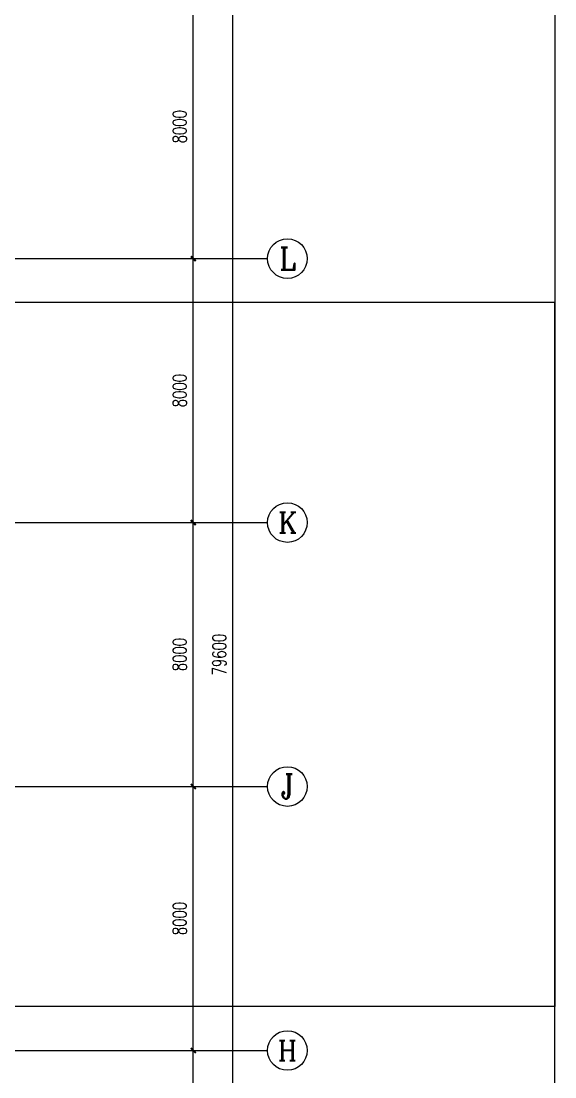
# Model space of a CAD drawing. Extents: x 0 to 2838408, y -923048 to 203859.
# Drawn here: x 2452450 to 2468623, y -661341 to -629341 of the extents above; entities that cross this region are included whole.
import ezdxf
from ezdxf.enums import TextEntityAlignment as Align

# ---------------------------------------------------------------- set-up
doc = ezdxf.new("R2010")
doc.units = 0
doc.header["$LTSCALE"] = 1000
for name, color, linetype in [('AXIS', 3, 'Continuous'), ('AXIS_TEXT', 7, 'Continuous'), ('DOTE', 8, 'Continuous'), ('XREF', 8, 'Continuous')]:
    doc.layers.add(name, color=color, linetype=linetype)
doc.styles.add('_TCH_AXIS', font='COMPLEX', dxfattribs={"bigfont": 'GBCBIG'})
doc.styles.add('A_DIM_T3', font='SIMPLEX', dxfattribs={"width": 0.7, "bigfont": 'HZ'})
doc.styles.add('COMPLEX', font='COMPLEX')
doc.dimstyles.new('_TCH_ARCH&&150', dxfattribs={"dimtxt": 420, "dimasz": 150, "dimexe": 375, "dimexo": 450, "dimgap": 202.5, "dimtad": 1, "dimdec": 0, "dimzin": 0, "dimdsep": 46, "dimtxsty": 'A_DIM_T3', "dimblk": 'ARCHTICK', "dimcen": 0.09, "dimclrt": 7, "dimazin": 2, "dimtfac": 1, "dimtdec": 0, "dimtix": 1, "dimtmove": 2, "dimatfit": 3, "dimfxl": 150, "dimtolj": 1, "dimtzin": 0, "dimarcsym": 0})

# ---------------------------------------------------------------- blocks, each defined once
blk = doc.blocks.new('_ArchTick')
at = {"color": 0, "linetype": 'ByBlock', "const_width": 0.4}
blk.add_lwpolyline([(-0.5, -0.5), (0.5, 0.5)], dxfattribs=at)
blk = doc.blocks.new('*D588')
at = {"layer": 'AXIS', "color": 0, "lineweight": -2, "transparency": 16777216}
for p, q in [((2454367, -608741), (2459242, -608741)), ((2458867, -688341), (2458867, -608741)), ((2454367, -688341), (2459242, -688341))]:
    blk.add_line(p, q, dxfattribs=at)
at = {"layer": 'Defpoints', "color": 0, "transparency": 16777216}
for p in [(2453917, -608741), (2458867, -608741), (2453917, -688341)]:
    blk.add_point(p, dxfattribs=at)
at = {"layer": 'AXIS', "color": 0, "lineweight": -2, "transparency": 16777216, "xscale": 150, "yscale": 150, "zscale": 150}
for p, rotation in [((2458867, -608741), 90), ((2458867, -688341), 270)]:
    blk.add_blockref('_ArchTick', p, dxfattribs=dict(at, rotation=rotation))
at = {"layer": 'AXIS', "color": 7, "transparency": 16777216, "insert": (2458454, -648541), "char_height": 420, "attachment_point": 5, "rotation": 90, "style": 'A_DIM_T3'}
blk.add_mtext('\\A1;79600', dxfattribs=at)
blk = doc.blocks.new('*D594')
at = {"layer": 'AXIS', "color": 0, "lineweight": -2, "transparency": 16777216}
for p, q in [((2454367, -660541), (2458042, -660541)), ((2457667, -668541), (2457667, -660541)), ((2454367, -668541), (2458042, -668541))]:
    blk.add_line(p, q, dxfattribs=at)
at = {"layer": 'Defpoints', "color": 0, "transparency": 16777216}
for p in [(2453917, -660541), (2457667, -660541), (2453917, -668541)]:
    blk.add_point(p, dxfattribs=at)
at = {"layer": 'AXIS', "color": 0, "lineweight": -2, "transparency": 16777216, "xscale": 150, "yscale": 150, "zscale": 150}
for p, rotation in [((2457667, -660541), 90), ((2457667, -668541), 270)]:
    blk.add_blockref('_ArchTick', p, dxfattribs=dict(at, rotation=rotation))
at = {"layer": 'AXIS', "color": 7, "transparency": 16777216, "insert": (2457254, -664541), "char_height": 420, "attachment_point": 5, "rotation": 90, "style": 'A_DIM_T3'}
blk.add_mtext('\\A1;8000', dxfattribs=at)
blk = doc.blocks.new('*D595')
at = {"layer": 'AXIS', "color": 0, "lineweight": -2, "transparency": 16777216}
for p, q in [((2454367, -652541), (2458042, -652541)), ((2457667, -660541), (2457667, -652541)), ((2454367, -660541), (2458042, -660541))]:
    blk.add_line(p, q, dxfattribs=at)
at = {"layer": 'Defpoints', "color": 0, "transparency": 16777216}
for p in [(2453917, -652541), (2457667, -652541), (2453917, -660541)]:
    blk.add_point(p, dxfattribs=at)
at = {"layer": 'AXIS', "color": 0, "lineweight": -2, "transparency": 16777216, "xscale": 150, "yscale": 150, "zscale": 150}
for p, rotation in [((2457667, -652541), 90), ((2457667, -660541), 270)]:
    blk.add_blockref('_ArchTick', p, dxfattribs=dict(at, rotation=rotation))
at = {"layer": 'AXIS', "color": 7, "transparency": 16777216, "insert": (2457254, -656541), "char_height": 420, "attachment_point": 5, "rotation": 90, "style": 'A_DIM_T3'}
blk.add_mtext('\\A1;8000', dxfattribs=at)
blk = doc.blocks.new('*D596')
at = {"layer": 'AXIS', "color": 0, "lineweight": -2, "transparency": 16777216}
for p, q in [((2454367, -644541), (2458042, -644541)), ((2457667, -652541), (2457667, -644541)), ((2454367, -652541), (2458042, -652541))]:
    blk.add_line(p, q, dxfattribs=at)
at = {"layer": 'Defpoints', "color": 0, "transparency": 16777216}
for p in [(2453917, -644541), (2457667, -644541), (2453917, -652541)]:
    blk.add_point(p, dxfattribs=at)
at = {"layer": 'AXIS', "color": 0, "lineweight": -2, "transparency": 16777216, "xscale": 150, "yscale": 150, "zscale": 150}
for p, rotation in [((2457667, -644541), 90), ((2457667, -652541), 270)]:
    blk.add_blockref('_ArchTick', p, dxfattribs=dict(at, rotation=rotation))
at = {"layer": 'AXIS', "color": 7, "transparency": 16777216, "insert": (2457254, -648541), "char_height": 420, "attachment_point": 5, "rotation": 90, "style": 'A_DIM_T3'}
blk.add_mtext('\\A1;8000', dxfattribs=at)
blk = doc.blocks.new('*D597')
at = {"layer": 'AXIS', "color": 0, "lineweight": -2, "transparency": 16777216}
for p, q in [((2454367, -636541), (2458042, -636541)), ((2457667, -644541), (2457667, -636541)), ((2454367, -644541), (2458042, -644541))]:
    blk.add_line(p, q, dxfattribs=at)
at = {"layer": 'Defpoints', "color": 0, "transparency": 16777216}
for p in [(2453917, -636541), (2457667, -636541), (2453917, -644541)]:
    blk.add_point(p, dxfattribs=at)
at = {"layer": 'AXIS', "color": 0, "lineweight": -2, "transparency": 16777216, "xscale": 150, "yscale": 150, "zscale": 150}
for p, rotation in [((2457667, -636541), 90), ((2457667, -644541), 270)]:
    blk.add_blockref('_ArchTick', p, dxfattribs=dict(at, rotation=rotation))
at = {"layer": 'AXIS', "color": 7, "transparency": 16777216, "insert": (2457254, -640541), "char_height": 420, "attachment_point": 5, "rotation": 90, "style": 'A_DIM_T3'}
blk.add_mtext('\\A1;8000', dxfattribs=at)
blk = doc.blocks.new('*D598')
at = {"layer": 'AXIS', "color": 0, "lineweight": -2, "transparency": 16777216}
for p, q in [((2454367, -628541), (2458042, -628541)), ((2457667, -636541), (2457667, -628541)), ((2454367, -636541), (2458042, -636541))]:
    blk.add_line(p, q, dxfattribs=at)
at = {"layer": 'Defpoints', "color": 0, "transparency": 16777216}
for p in [(2453917, -628541), (2457667, -628541), (2453917, -636541)]:
    blk.add_point(p, dxfattribs=at)
at = {"layer": 'AXIS', "color": 0, "lineweight": -2, "transparency": 16777216, "xscale": 150, "yscale": 150, "zscale": 150}
for p, rotation in [((2457667, -628541), 90), ((2457667, -636541), 270)]:
    blk.add_blockref('_ArchTick', p, dxfattribs=dict(at, rotation=rotation))
at = {"layer": 'AXIS', "color": 7, "transparency": 16777216, "insert": (2457254, -632541), "char_height": 420, "attachment_point": 5, "rotation": 90, "style": 'A_DIM_T3'}
blk.add_mtext('\\A1;8000', dxfattribs=at)
blk = doc.blocks.new('*D652')
at = {"layer": 'AXIS', "color": 0, "lineweight": -2, "transparency": 16777216}
for p, q in [((2454367, -608741), (2459242, -608741)), ((2458867, -688341), (2458867, -608741)), ((2454367, -688341), (2459242, -688341))]:
    blk.add_line(p, q, dxfattribs=at)
at = {"layer": 'Defpoints', "color": 0, "transparency": 16777216}
for p in [(2453917, -608741), (2458867, -608741), (2453917, -688341)]:
    blk.add_point(p, dxfattribs=at)
at = {"layer": 'AXIS', "color": 0, "lineweight": -2, "transparency": 16777216, "xscale": 150, "yscale": 150, "zscale": 150}
for p, rotation in [((2458867, -608741), 90), ((2458867, -688341), 270)]:
    blk.add_blockref('_ArchTick', p, dxfattribs=dict(at, rotation=rotation))
at = {"layer": 'AXIS', "color": 7, "transparency": 16777216, "insert": (2458454, -648541), "char_height": 420, "attachment_point": 5, "rotation": 90, "style": 'A_DIM_T3'}
blk.add_mtext('\\A1;79600', dxfattribs=at)
blk = doc.blocks.new('*D658')
at = {"layer": 'AXIS', "color": 0, "lineweight": -2, "transparency": 16777216}
for p, q in [((2454367, -660541), (2458042, -660541)), ((2457667, -668541), (2457667, -660541)), ((2454367, -668541), (2458042, -668541))]:
    blk.add_line(p, q, dxfattribs=at)
at = {"layer": 'Defpoints', "color": 0, "transparency": 16777216}
for p in [(2453917, -660541), (2457667, -660541), (2453917, -668541)]:
    blk.add_point(p, dxfattribs=at)
at = {"layer": 'AXIS', "color": 0, "lineweight": -2, "transparency": 16777216, "xscale": 150, "yscale": 150, "zscale": 150}
for p, rotation in [((2457667, -660541), 90), ((2457667, -668541), 270)]:
    blk.add_blockref('_ArchTick', p, dxfattribs=dict(at, rotation=rotation))
at = {"layer": 'AXIS', "color": 7, "transparency": 16777216, "insert": (2457254, -664541), "char_height": 420, "attachment_point": 5, "rotation": 90, "style": 'A_DIM_T3'}
blk.add_mtext('\\A1;8000', dxfattribs=at)
blk = doc.blocks.new('*D659')
at = {"layer": 'AXIS', "color": 0, "lineweight": -2, "transparency": 16777216}
for p, q in [((2454367, -652541), (2458042, -652541)), ((2457667, -660541), (2457667, -652541)), ((2454367, -660541), (2458042, -660541))]:
    blk.add_line(p, q, dxfattribs=at)
at = {"layer": 'Defpoints', "color": 0, "transparency": 16777216}
for p in [(2453917, -652541), (2457667, -652541), (2453917, -660541)]:
    blk.add_point(p, dxfattribs=at)
at = {"layer": 'AXIS', "color": 0, "lineweight": -2, "transparency": 16777216, "xscale": 150, "yscale": 150, "zscale": 150}
for p, rotation in [((2457667, -652541), 90), ((2457667, -660541), 270)]:
    blk.add_blockref('_ArchTick', p, dxfattribs=dict(at, rotation=rotation))
at = {"layer": 'AXIS', "color": 7, "transparency": 16777216, "insert": (2457254, -656541), "char_height": 420, "attachment_point": 5, "rotation": 90, "style": 'A_DIM_T3'}
blk.add_mtext('\\A1;8000', dxfattribs=at)
blk = doc.blocks.new('*D660')
at = {"layer": 'AXIS', "color": 0, "lineweight": -2, "transparency": 16777216}
for p, q in [((2454367, -644541), (2458042, -644541)), ((2457667, -652541), (2457667, -644541)), ((2454367, -652541), (2458042, -652541))]:
    blk.add_line(p, q, dxfattribs=at)
at = {"layer": 'Defpoints', "color": 0, "transparency": 16777216}
for p in [(2453917, -644541), (2457667, -644541), (2453917, -652541)]:
    blk.add_point(p, dxfattribs=at)
at = {"layer": 'AXIS', "color": 0, "lineweight": -2, "transparency": 16777216, "xscale": 150, "yscale": 150, "zscale": 150}
for p, rotation in [((2457667, -644541), 90), ((2457667, -652541), 270)]:
    blk.add_blockref('_ArchTick', p, dxfattribs=dict(at, rotation=rotation))
at = {"layer": 'AXIS', "color": 7, "transparency": 16777216, "insert": (2457254, -648541), "char_height": 420, "attachment_point": 5, "rotation": 90, "style": 'A_DIM_T3'}
blk.add_mtext('\\A1;8000', dxfattribs=at)
blk = doc.blocks.new('*D661')
at = {"layer": 'AXIS', "color": 0, "lineweight": -2, "transparency": 16777216}
for p, q in [((2454367, -636541), (2458042, -636541)), ((2457667, -644541), (2457667, -636541)), ((2454367, -644541), (2458042, -644541))]:
    blk.add_line(p, q, dxfattribs=at)
at = {"layer": 'Defpoints', "color": 0, "transparency": 16777216}
for p in [(2453917, -636541), (2457667, -636541), (2453917, -644541)]:
    blk.add_point(p, dxfattribs=at)
at = {"layer": 'AXIS', "color": 0, "lineweight": -2, "transparency": 16777216, "xscale": 150, "yscale": 150, "zscale": 150}
for p, rotation in [((2457667, -636541), 90), ((2457667, -644541), 270)]:
    blk.add_blockref('_ArchTick', p, dxfattribs=dict(at, rotation=rotation))
at = {"layer": 'AXIS', "color": 7, "transparency": 16777216, "insert": (2457254, -640541), "char_height": 420, "attachment_point": 5, "rotation": 90, "style": 'A_DIM_T3'}
blk.add_mtext('\\A1;8000', dxfattribs=at)
blk = doc.blocks.new('*D662')
at = {"layer": 'AXIS', "color": 0, "lineweight": -2, "transparency": 16777216}
for p, q in [((2454367, -628541), (2458042, -628541)), ((2457667, -636541), (2457667, -628541)), ((2454367, -636541), (2458042, -636541))]:
    blk.add_line(p, q, dxfattribs=at)
at = {"layer": 'Defpoints', "color": 0, "transparency": 16777216}
for p in [(2453917, -628541), (2457667, -628541), (2453917, -636541)]:
    blk.add_point(p, dxfattribs=at)
at = {"layer": 'AXIS', "color": 0, "lineweight": -2, "transparency": 16777216, "xscale": 150, "yscale": 150, "zscale": 150}
for p, rotation in [((2457667, -628541), 90), ((2457667, -636541), 270)]:
    blk.add_blockref('_ArchTick', p, dxfattribs=dict(at, rotation=rotation))
at = {"layer": 'AXIS', "color": 7, "transparency": 16777216, "insert": (2457254, -632541), "char_height": 420, "attachment_point": 5, "rotation": 90, "style": 'A_DIM_T3'}
blk.add_mtext('\\A1;8000', dxfattribs=at)
blk = doc.blocks.new('*D716')
at = {"layer": 'AXIS', "color": 0, "lineweight": -2, "transparency": 16777216}
for p, q in [((2454367, -608741), (2459242, -608741)), ((2458867, -688341), (2458867, -608741)), ((2454367, -688341), (2459242, -688341))]:
    blk.add_line(p, q, dxfattribs=at)
at = {"layer": 'Defpoints', "color": 0, "transparency": 16777216}
for p in [(2453917, -608741), (2458867, -608741), (2453917, -688341)]:
    blk.add_point(p, dxfattribs=at)
at = {"layer": 'AXIS', "color": 0, "lineweight": -2, "transparency": 16777216, "xscale": 150, "yscale": 150, "zscale": 150}
for p, rotation in [((2458867, -608741), 90), ((2458867, -688341), 270)]:
    blk.add_blockref('_ArchTick', p, dxfattribs=dict(at, rotation=rotation))
at = {"layer": 'AXIS', "color": 7, "transparency": 16777216, "insert": (2458454, -648541), "char_height": 420, "attachment_point": 5, "rotation": 90, "style": 'A_DIM_T3'}
blk.add_mtext('\\A1;79600', dxfattribs=at)
blk = doc.blocks.new('*D722')
at = {"layer": 'AXIS', "color": 0, "lineweight": -2, "transparency": 16777216}
for p, q in [((2454367, -660541), (2458042, -660541)), ((2457667, -668541), (2457667, -660541)), ((2454367, -668541), (2458042, -668541))]:
    blk.add_line(p, q, dxfattribs=at)
at = {"layer": 'Defpoints', "color": 0, "transparency": 16777216}
for p in [(2453917, -660541), (2457667, -660541), (2453917, -668541)]:
    blk.add_point(p, dxfattribs=at)
at = {"layer": 'AXIS', "color": 0, "lineweight": -2, "transparency": 16777216, "xscale": 150, "yscale": 150, "zscale": 150}
for p, rotation in [((2457667, -660541), 90), ((2457667, -668541), 270)]:
    blk.add_blockref('_ArchTick', p, dxfattribs=dict(at, rotation=rotation))
at = {"layer": 'AXIS', "color": 7, "transparency": 16777216, "insert": (2457254, -664541), "char_height": 420, "attachment_point": 5, "rotation": 90, "style": 'A_DIM_T3'}
blk.add_mtext('\\A1;8000', dxfattribs=at)
blk = doc.blocks.new('*D723')
at = {"layer": 'AXIS', "color": 0, "lineweight": -2, "transparency": 16777216}
for p, q in [((2454367, -652541), (2458042, -652541)), ((2457667, -660541), (2457667, -652541)), ((2454367, -660541), (2458042, -660541))]:
    blk.add_line(p, q, dxfattribs=at)
at = {"layer": 'Defpoints', "color": 0, "transparency": 16777216}
for p in [(2453917, -652541), (2457667, -652541), (2453917, -660541)]:
    blk.add_point(p, dxfattribs=at)
at = {"layer": 'AXIS', "color": 0, "lineweight": -2, "transparency": 16777216, "xscale": 150, "yscale": 150, "zscale": 150}
for p, rotation in [((2457667, -652541), 90), ((2457667, -660541), 270)]:
    blk.add_blockref('_ArchTick', p, dxfattribs=dict(at, rotation=rotation))
at = {"layer": 'AXIS', "color": 7, "transparency": 16777216, "insert": (2457254, -656541), "char_height": 420, "attachment_point": 5, "rotation": 90, "style": 'A_DIM_T3'}
blk.add_mtext('\\A1;8000', dxfattribs=at)
blk = doc.blocks.new('*D724')
at = {"layer": 'AXIS', "color": 0, "lineweight": -2, "transparency": 16777216}
for p, q in [((2454367, -644541), (2458042, -644541)), ((2457667, -652541), (2457667, -644541)), ((2454367, -652541), (2458042, -652541))]:
    blk.add_line(p, q, dxfattribs=at)
at = {"layer": 'Defpoints', "color": 0, "transparency": 16777216}
for p in [(2453917, -644541), (2457667, -644541), (2453917, -652541)]:
    blk.add_point(p, dxfattribs=at)
at = {"layer": 'AXIS', "color": 0, "lineweight": -2, "transparency": 16777216, "xscale": 150, "yscale": 150, "zscale": 150}
for p, rotation in [((2457667, -644541), 90), ((2457667, -652541), 270)]:
    blk.add_blockref('_ArchTick', p, dxfattribs=dict(at, rotation=rotation))
at = {"layer": 'AXIS', "color": 7, "transparency": 16777216, "insert": (2457254, -648541), "char_height": 420, "attachment_point": 5, "rotation": 90, "style": 'A_DIM_T3'}
blk.add_mtext('\\A1;8000', dxfattribs=at)
blk = doc.blocks.new('*D725')
at = {"layer": 'AXIS', "color": 0, "lineweight": -2, "transparency": 16777216}
for p, q in [((2454367, -636541), (2458042, -636541)), ((2457667, -644541), (2457667, -636541)), ((2454367, -644541), (2458042, -644541))]:
    blk.add_line(p, q, dxfattribs=at)
at = {"layer": 'Defpoints', "color": 0, "transparency": 16777216}
for p in [(2453917, -636541), (2457667, -636541), (2453917, -644541)]:
    blk.add_point(p, dxfattribs=at)
at = {"layer": 'AXIS', "color": 0, "lineweight": -2, "transparency": 16777216, "xscale": 150, "yscale": 150, "zscale": 150}
for p, rotation in [((2457667, -636541), 90), ((2457667, -644541), 270)]:
    blk.add_blockref('_ArchTick', p, dxfattribs=dict(at, rotation=rotation))
at = {"layer": 'AXIS', "color": 7, "transparency": 16777216, "insert": (2457254, -640541), "char_height": 420, "attachment_point": 5, "rotation": 90, "style": 'A_DIM_T3'}
blk.add_mtext('\\A1;8000', dxfattribs=at)
blk = doc.blocks.new('*D726')
at = {"layer": 'AXIS', "color": 0, "lineweight": -2, "transparency": 16777216}
for p, q in [((2454367, -628541), (2458042, -628541)), ((2457667, -636541), (2457667, -628541)), ((2454367, -636541), (2458042, -636541))]:
    blk.add_line(p, q, dxfattribs=at)
at = {"layer": 'Defpoints', "color": 0, "transparency": 16777216}
for p in [(2453917, -628541), (2457667, -628541), (2453917, -636541)]:
    blk.add_point(p, dxfattribs=at)
at = {"layer": 'AXIS', "color": 0, "lineweight": -2, "transparency": 16777216, "xscale": 150, "yscale": 150, "zscale": 150}
for p, rotation in [((2457667, -628541), 90), ((2457667, -636541), 270)]:
    blk.add_blockref('_ArchTick', p, dxfattribs=dict(at, rotation=rotation))
at = {"layer": 'AXIS', "color": 7, "transparency": 16777216, "insert": (2457254, -632541), "char_height": 420, "attachment_point": 5, "rotation": 90, "style": 'A_DIM_T3'}
blk.add_mtext('\\A1;8000', dxfattribs=at)
blk = doc.blocks.new('_AXISO')
at = {"color": 0}
blk.add_circle((0, 0), 0.5, dxfattribs=at)
at = {"layer": 'AXIS_TEXT', "color": 0, "style": 'COMPLEX', "width": 1.041667}
blk.add_attdef('A', text='', height=0.56, dxfattribs=at).set_placement((-0.25, -0.28), (0.25, -0.28), align=Align.FIT)
blk = doc.blocks.new('*D780')
at = {"layer": 'AXIS', "color": 0, "lineweight": -2, "transparency": 16777216}
for p, q in [((2454367, -608741), (2459242, -608741)), ((2458867, -688341), (2458867, -608741)), ((2454367, -688341), (2459242, -688341))]:
    blk.add_line(p, q, dxfattribs=at)
at = {"layer": 'Defpoints', "color": 0, "transparency": 16777216}
for p in [(2453917, -608741), (2458867, -608741), (2453917, -688341)]:
    blk.add_point(p, dxfattribs=at)
at = {"layer": 'AXIS', "color": 0, "lineweight": -2, "transparency": 16777216, "xscale": 150, "yscale": 150, "zscale": 150}
for p, rotation in [((2458867, -608741), 90), ((2458867, -688341), 270)]:
    blk.add_blockref('_ArchTick', p, dxfattribs=dict(at, rotation=rotation))
at = {"layer": 'AXIS', "color": 7, "transparency": 16777216, "insert": (2458454, -648541), "char_height": 420, "attachment_point": 5, "rotation": 90, "style": 'A_DIM_T3'}
blk.add_mtext('\\A1;79600', dxfattribs=at)
blk = doc.blocks.new('*D786')
at = {"layer": 'AXIS', "color": 0, "lineweight": -2, "transparency": 16777216}
for p, q in [((2454367, -660541), (2458042, -660541)), ((2457667, -668541), (2457667, -660541)), ((2454367, -668541), (2458042, -668541))]:
    blk.add_line(p, q, dxfattribs=at)
at = {"layer": 'Defpoints', "color": 0, "transparency": 16777216}
for p in [(2453917, -660541), (2457667, -660541), (2453917, -668541)]:
    blk.add_point(p, dxfattribs=at)
at = {"layer": 'AXIS', "color": 0, "lineweight": -2, "transparency": 16777216, "xscale": 150, "yscale": 150, "zscale": 150}
for p, rotation in [((2457667, -660541), 90), ((2457667, -668541), 270)]:
    blk.add_blockref('_ArchTick', p, dxfattribs=dict(at, rotation=rotation))
at = {"layer": 'AXIS', "color": 7, "transparency": 16777216, "insert": (2457254, -664541), "char_height": 420, "attachment_point": 5, "rotation": 90, "style": 'A_DIM_T3'}
blk.add_mtext('\\A1;8000', dxfattribs=at)
blk = doc.blocks.new('*D787')
at = {"layer": 'AXIS', "color": 0, "lineweight": -2, "transparency": 16777216}
for p, q in [((2454367, -652541), (2458042, -652541)), ((2457667, -660541), (2457667, -652541)), ((2454367, -660541), (2458042, -660541))]:
    blk.add_line(p, q, dxfattribs=at)
at = {"layer": 'Defpoints', "color": 0, "transparency": 16777216}
for p in [(2453917, -652541), (2457667, -652541), (2453917, -660541)]:
    blk.add_point(p, dxfattribs=at)
at = {"layer": 'AXIS', "color": 0, "lineweight": -2, "transparency": 16777216, "xscale": 150, "yscale": 150, "zscale": 150}
for p, rotation in [((2457667, -652541), 90), ((2457667, -660541), 270)]:
    blk.add_blockref('_ArchTick', p, dxfattribs=dict(at, rotation=rotation))
at = {"layer": 'AXIS', "color": 7, "transparency": 16777216, "insert": (2457254, -656541), "char_height": 420, "attachment_point": 5, "rotation": 90, "style": 'A_DIM_T3'}
blk.add_mtext('\\A1;8000', dxfattribs=at)
blk = doc.blocks.new('*D788')
at = {"layer": 'AXIS', "color": 0, "lineweight": -2, "transparency": 16777216}
for p, q in [((2454367, -644541), (2458042, -644541)), ((2457667, -652541), (2457667, -644541)), ((2454367, -652541), (2458042, -652541))]:
    blk.add_line(p, q, dxfattribs=at)
at = {"layer": 'Defpoints', "color": 0, "transparency": 16777216}
for p in [(2453917, -644541), (2457667, -644541), (2453917, -652541)]:
    blk.add_point(p, dxfattribs=at)
at = {"layer": 'AXIS', "color": 0, "lineweight": -2, "transparency": 16777216, "xscale": 150, "yscale": 150, "zscale": 150}
for p, rotation in [((2457667, -644541), 90), ((2457667, -652541), 270)]:
    blk.add_blockref('_ArchTick', p, dxfattribs=dict(at, rotation=rotation))
at = {"layer": 'AXIS', "color": 7, "transparency": 16777216, "insert": (2457254, -648541), "char_height": 420, "attachment_point": 5, "rotation": 90, "style": 'A_DIM_T3'}
blk.add_mtext('\\A1;8000', dxfattribs=at)
blk = doc.blocks.new('*D789')
at = {"layer": 'AXIS', "color": 0, "lineweight": -2, "transparency": 16777216}
for p, q in [((2454367, -636541), (2458042, -636541)), ((2457667, -644541), (2457667, -636541)), ((2454367, -644541), (2458042, -644541))]:
    blk.add_line(p, q, dxfattribs=at)
at = {"layer": 'Defpoints', "color": 0, "transparency": 16777216}
for p in [(2453917, -636541), (2457667, -636541), (2453917, -644541)]:
    blk.add_point(p, dxfattribs=at)
at = {"layer": 'AXIS', "color": 0, "lineweight": -2, "transparency": 16777216, "xscale": 150, "yscale": 150, "zscale": 150}
for p, rotation in [((2457667, -636541), 90), ((2457667, -644541), 270)]:
    blk.add_blockref('_ArchTick', p, dxfattribs=dict(at, rotation=rotation))
at = {"layer": 'AXIS', "color": 7, "transparency": 16777216, "insert": (2457254, -640541), "char_height": 420, "attachment_point": 5, "rotation": 90, "style": 'A_DIM_T3'}
blk.add_mtext('\\A1;8000', dxfattribs=at)
blk = doc.blocks.new('*D790')
at = {"layer": 'AXIS', "color": 0, "lineweight": -2, "transparency": 16777216}
for p, q in [((2454367, -628541), (2458042, -628541)), ((2457667, -636541), (2457667, -628541)), ((2454367, -636541), (2458042, -636541))]:
    blk.add_line(p, q, dxfattribs=at)
at = {"layer": 'Defpoints', "color": 0, "transparency": 16777216}
for p in [(2453917, -628541), (2457667, -628541), (2453917, -636541)]:
    blk.add_point(p, dxfattribs=at)
at = {"layer": 'AXIS', "color": 0, "lineweight": -2, "transparency": 16777216, "xscale": 150, "yscale": 150, "zscale": 150}
for p, rotation in [((2457667, -628541), 90), ((2457667, -636541), 270)]:
    blk.add_blockref('_ArchTick', p, dxfattribs=dict(at, rotation=rotation))
at = {"layer": 'AXIS', "color": 7, "transparency": 16777216, "insert": (2457254, -632541), "char_height": 420, "attachment_point": 5, "rotation": 90, "style": 'A_DIM_T3'}
blk.add_mtext('\\A1;8000', dxfattribs=at)
blk = doc.blocks.new('4F1')
at = {"layer": 'AXIS'}
for p, q in [((2453916.7, -636541.3), (2459916.7, -636541.3)), ((2453916.7, -644541.3), (2459916.7, -644541.3)), ((2453916.7, -652541.3), (2459916.7, -652541.3)), ((2453916.7, -660541.3), (2459916.7, -660541.3))]:
    blk.add_line(p, q, dxfattribs=at)
at = {"layer": 'Defpoints', "color": 250}
for points in [[(2326685.8, -586096.2), (2468623.3, -586096.2), (2468623.3, -659212.9), (2326685.8, -659212.9)], [(2326685.8, -710986.4), (2468623.3, -710986.4), (2468623.3, -637869.7), (2326685.8, -637869.7)]]:
    blk.add_lwpolyline(points, close=True, dxfattribs=at)
at = {"layer": 'DOTE'}
for p, q in [((2435862.3, -636541.3), (2453916.7, -636541.3)), ((2435862.3, -644541.3), (2453916.7, -644541.3)), ((2435862.3, -652541.3), (2453916.7, -652541.3)), ((2435862.3, -660541.3), (2453916.7, -660541.3))]:
    blk.add_line(p, q, dxfattribs=at)
at = {"layer": 'AXIS'}
ref = blk.add_blockref('_AXISO', (2460516.7, -636541.3), dxfattribs=dict(at, xscale=1200, yscale=1200, zscale=1200))
ref.add_attrib('A', 'L', dxfattribs={"layer": 'AXIS_TEXT', "height": 683.5, "style": '_TCH_AXIS'}).set_placement((2460272.6, -636883.1), (2460760.9, -636883.1), align=Align.FIT)
ref = blk.add_blockref('_AXISO', (2460516.7, -644541.3), dxfattribs=dict(at, xscale=1200, yscale=1200, zscale=1200))
ref.add_attrib('A', 'K', dxfattribs={"layer": 'AXIS_TEXT', "height": 622.9, "style": '_TCH_AXIS'}).set_placement((2460235, -644852.7), (2460798.5, -644852.7), align=Align.FIT)
ref = blk.add_blockref('_AXISO', (2460516.7, -652541.3), dxfattribs=dict(at, xscale=1200, yscale=1200, zscale=1200))
ref.add_attrib('A', 'J', dxfattribs={"layer": 'AXIS_TEXT', "height": 744.1, "style": '_TCH_AXIS'}).set_placement((2460321.9, -652913.3), (2460711.6, -652913.3), align=Align.FIT)
ref = blk.add_blockref('_AXISO', (2460516.7, -660541.3), dxfattribs=dict(at, xscale=1200, yscale=1200, zscale=1200))
ref.add_attrib('A', 'H', dxfattribs={"layer": 'AXIS_TEXT', "height": 608.3, "style": '_TCH_AXIS'}).set_placement((2460227.1, -660845.4), (2460806.4, -660845.4), align=Align.FIT)
for p1, p2, distance, picture, middle in [((2453916.7, -688341.3), (2453916.7, -608741.3), -4950, '*D588', (2458454.2, -648541.3)), ((2453916.7, -688341.3), (2453916.7, -608741.3), -4950, '*D652', (2458454.2, -648541.3)), ((2453916.7, -688341.3), (2453916.7, -608741.3), -4950, '*D716', (2458454.2, -648541.3)), ((2453916.7, -688341.3), (2453916.7, -608741.3), -4950, '*D780', (2458454.2, -648541.3)), ((2453916.7, -636541.3), (2453916.7, -628541.3), -3750, '*D598', (2457254.2, -632541.3)), ((2453916.7, -636541.3), (2453916.7, -628541.3), -3750, '*D662', (2457254.2, -632541.3)), ((2453916.7, -636541.3), (2453916.7, -628541.3), -3750, '*D726', (2457254.2, -632541.3)), ((2453916.7, -636541.3), (2453916.7, -628541.3), -3750, '*D790', (2457254.2, -632541.3)), ((2453916.7, -644541.3), (2453916.7, -636541.3), -3750, '*D597', (2457254.2, -640541.3)), ((2453916.7, -644541.3), (2453916.7, -636541.3), -3750, '*D661', (2457254.2, -640541.3)), ((2453916.7, -644541.3), (2453916.7, -636541.3), -3750, '*D725', (2457254.2, -640541.3)), ((2453916.7, -644541.3), (2453916.7, -636541.3), -3750, '*D789', (2457254.2, -640541.3)), ((2453916.7, -652541.3), (2453916.7, -644541.3), -3750, '*D596', (2457254.2, -648541.3)), ((2453916.7, -652541.3), (2453916.7, -644541.3), -3750, '*D660', (2457254.2, -648541.3)), ((2453916.7, -652541.3), (2453916.7, -644541.3), -3750, '*D724', (2457254.2, -648541.3)), ((2453916.7, -652541.3), (2453916.7, -644541.3), -3750, '*D788', (2457254.2, -648541.3)), ((2453916.7, -660541.3), (2453916.7, -652541.3), -3750, '*D595', (2457254.2, -656541.3)), ((2453916.7, -660541.3), (2453916.7, -652541.3), -3750, '*D659', (2457254.2, -656541.3)), ((2453916.7, -660541.3), (2453916.7, -652541.3), -3750, '*D723', (2457254.2, -656541.3)), ((2453916.7, -660541.3), (2453916.7, -652541.3), -3750, '*D787', (2457254.2, -656541.3)), ((2453916.7, -668541.3), (2453916.7, -660541.3), -3750, '*D594', (2457254.2, -664541.3)), ((2453916.7, -668541.3), (2453916.7, -660541.3), -3750, '*D658', (2457254.2, -664541.3)), ((2453916.7, -668541.3), (2453916.7, -660541.3), -3750, '*D722', (2457254.2, -664541.3)), ((2453916.7, -668541.3), (2453916.7, -660541.3), -3750, '*D786', (2457254.2, -664541.3))]:
    dim = blk.add_aligned_dim(p1=p1, p2=p2, distance=distance, dimstyle='_TCH_ARCH&&150', dxfattribs=at)
    dim.commit()
    dim.dimension.update_dxf_attribs({"geometry": picture, "text_midpoint": middle})

msp = doc.modelspace()

# ---------------------------------------------------------------- block references
at = {"layer": 'XREF'}
msp.add_blockref('4F1', (0, 0), dxfattribs=at)

doc.saveas('drawing.dxf')
